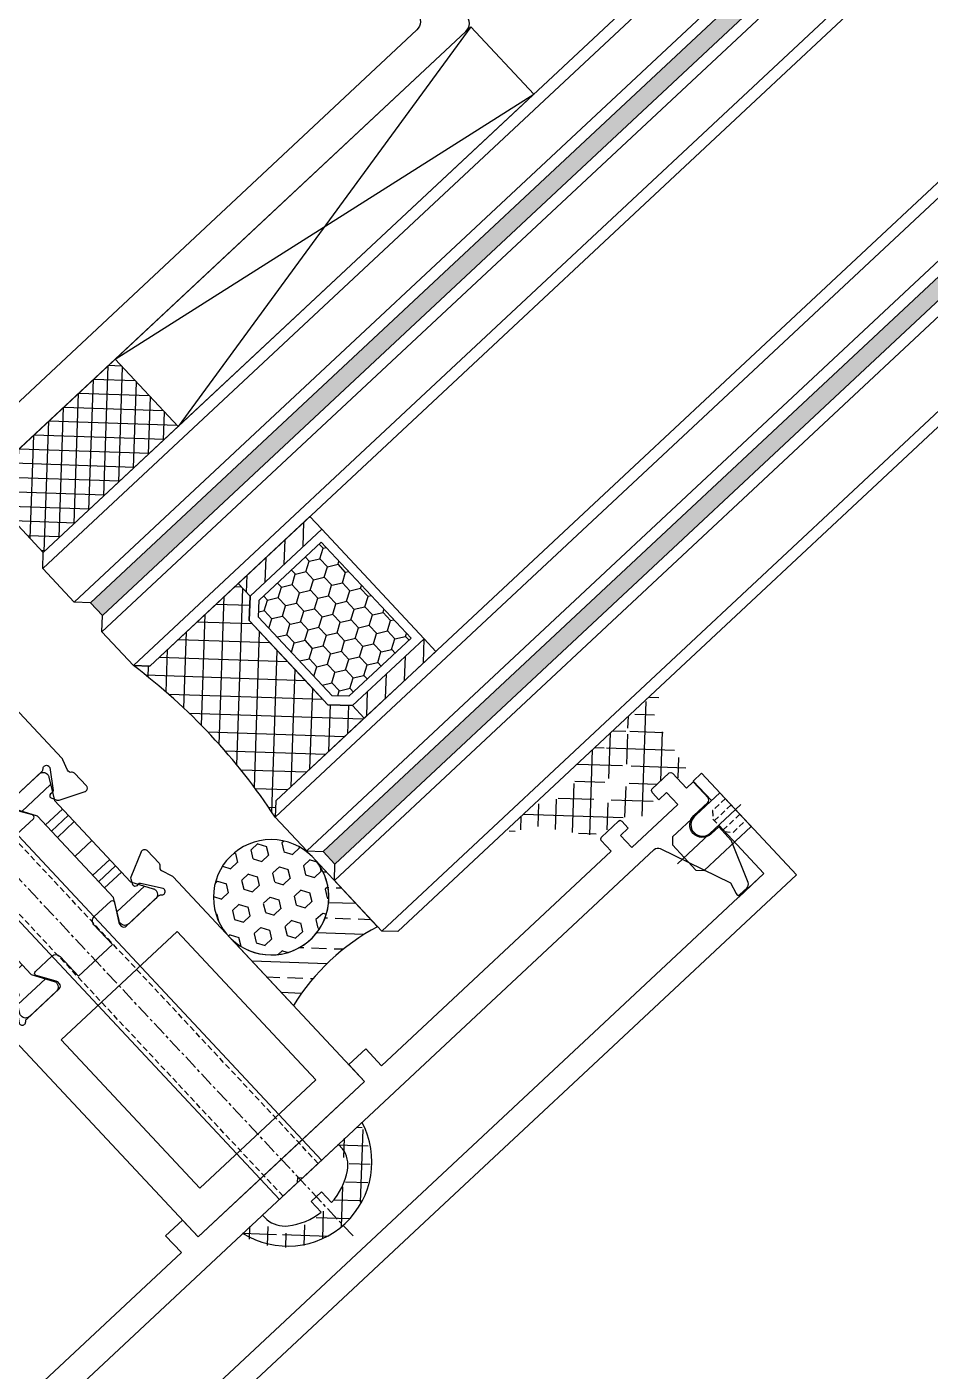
# Model space of a CAD drawing. Header units: millimetres. Extents: x -2069 to 10556, y -1036 to 8460.
# Drawn here: x 8393 to 8471.3, y 3040.3 to 3156.9 of the extents above; entities that cross this region are included whole.
import ezdxf

# ---------------------------------------------------------------- set-up
doc = ezdxf.new("R2010")
doc.units = ezdxf.units.MM
for name, pattern in [('ACAD_ISO04W100', [30, 24, -3, 0, -3]), ('CENTER', [2, 1.25, -0.25, 0.25, -0.25]), ('CONTINOUS', [0]), ('DASHED', [0.75, 0.5, -0.25])]:
    doc.linetypes.add(name, pattern=pattern)
for name, color, linetype in [('01', 1, 'Continuous'), ('F-Alum', 4, 'Continuous'), ('F-Bolt', 32, 'Continuous'), ('F-center', 6, 'ACAD_ISO04W100'), ('F-dashed line', 8, 'DASHED'), ('F-Glass', 5, 'Continuous'), ('F-Glazing', 8, 'Continuous'), ('F-Misc', 1, 'Continuous'), ('F-seslants', 8, 'Continuous'), ('F_MISC', 8, 'Continuous'), ('HAT', 155, 'Continuous'), ('Hatch', 8, 'Continuous'), ('PJ', 4, 'Continuous'), ('TC', 4, 'Continuous')]:
    doc.layers.add(name, color=color, linetype=linetype)
doc.layers.add('A-ANNO-SYMB', color=7, linetype='Continuous', lineweight=25)

# ---------------------------------------------------------------- blocks, each defined once
blk = doc.blocks.new('*U51')
at = {"layer": 'F-Misc'}
blk.add_lwpolyline([(0, -8.000024006068998), (0, 0), (-42.21253623487421, 0), (-42.21253623487421, -8.000024006068998)], close=True, dxfattribs=at)
for points in [[(0, -8.000024006068998), (-42.21253623487421, 0)], [(-42.21253623487421, -8.000024006068998), (0, 0)]]:
    blk.add_lwpolyline(points, dxfattribs=at)
blk = doc.blocks.new('*U163')
at = {"linetype": 'Continuous'}
for points in [[(-43.56000000512402, 1.00000000614197), (-43.55999974874501, 716.4544399171562), (-45.07999974874502, 716.4544399166083), (-45.08000000512402, 1.000000005594327)], [(-14.04000000000174, 1.000000001268106), (-14.03999974362274, 716.4544399122824), (-15.55999974362274, 716.4544399122822), (-15.56000000000174, 1.000000001268219)]]:
    blk.add_hatch(color=4, dxfattribs=at).paths.add_polyline_path(points)
at = {"layer": 'TC'}
h = blk.add_hatch(dxfattribs=at)
h.set_pattern_fill('ANSI31', color=256, scale=0.5, style=0)
h.set_pattern_definition([(45, (41567.46289831595, 2291.421798873034), (-1.122532015133644, 1.122532015133644), [])])
h.paths.add_polyline_path([(-36.06000000512402, 19.99999538964943), (-36.06000001701294, 11.49999538964943), (-37.56000002024346, 11.49999538964943), (-37.56000000835455, 19.99999538964943)])
h = blk.add_hatch(dxfattribs=at)
h.set_pattern_fill('ANSI31', color=256, scale=0.5, style=0)
h.set_pattern_definition([(45, (41571.46289831595, 2291.421798879027), (-1.122532015133644, 1.122532015133644), [])])
h.paths.add_polyline_path([(-23.06000000865286, 19.99999538405465), (-23.05999999676395, 11.49999538405465), (-21.55999999353342, 11.49999538405465), (-21.56000000542234, 19.99999538405465)])
h = blk.add_hatch(dxfattribs=at)
h.set_pattern_fill('ANSI31', color=256, scale=0.5, style=0)
h.set_pattern_definition([(45, (41571.46289831595, 2291.421798876314), (-1.122532015133644, 1.122532015133644), [])])
h.paths.add_polyline_path([(-23.05999999999447, 19.99999538405465), (-23.05999998811283, 11.49999538405465), (-21.55999998488231, 11.49999538405465), (-21.55999999676395, 19.99999538405465)])
h = blk.add_hatch(dxfattribs=at)
h.set_pattern_fill('HONEY', color=256, scale=0.3, style=0)
h.set_pattern_definition([(0, (41567.46289831595, 2291.421798884622), (1.42875, 0.8248889999999999), [0.9524999999999999, -1.905]), (120, (41567.46289831595, 2291.421798884622), (-1.428749829302342, 0.8248892956570172), [0.952499999999998, -1.904999999999996]), (59.99999999999999, (41567.46289831595, 2291.421798884622), (1.706976584081587e-07, 1.649778295657017), [-1.905, 0.9524999999999999])])
h.paths.add_polyline_path([(-24.89137084665388, 10.79999538405756), (-23.8599999967523, 11.83136623395914), (-23.8599999967523, 19.19999538405902), (-35.26000000836619, 19.1999953896538), (-35.26000000836619, 11.83136623955392), (-34.22862915846461, 10.79999538965235)])
h = blk.add_hatch(dxfattribs=at)
h.set_pattern_fill('ANSI37', color=256, scale=0.5, style=0)
h.set_pattern_definition([(45, (41567.46289831595, 2291.421798884622), (-1.122532015133644, 1.122532015133644), []), (135, (41567.46289831595, 2291.421798884622), (-1.122532015133644, -1.122532015133644), [])])
edge = h.paths.add_edge_path()
edge.add_line((-31.560000006521, 9.999995389649435), (-34.56000000835455, 9.999995389649435))
edge.add_line((-34.56000000835455, 9.999995389649435), (-36.06000000835455, 11.49999538964943))
edge.add_line((-36.06000000835455, 11.49999538964943), (-37.56000000512402, 11.49999538964943))
edge.add_line((-37.56000000512402, 11.49999538964943), (-37.56000000512402, 1.000000006862543))
edge.add_line((-37.56000000512402, 1.000000006862543), (-38.56000000512402, 6.862542534236127e-09))
edge.add_arc((-29.56000002297011, -51.73927224170338), 52.51620980697288, 80.13218764653152, 99.86781231785102, ccw=False)
edge.add_line((-20.56000000865286, 1.267761007284207e-09), (-21.56000000865286, 1.000000001267761))
edge.add_line((-21.56000000865286, 1.000000001267761), (-21.56000000865286, 11.49999538405465))
edge.add_line((-21.56000000865286, 11.49999538405465), (-23.06000000542234, 11.49999538405465))
edge.add_line((-23.06000000542234, 11.49999538405465), (-24.56000000542234, 9.999995384054653))
edge.add_line((-24.56000000542234, 9.999995384054653), (-31.560000006521, 9.999995389649435))
at = {"color": 4, "linetype": 'Continuous'}
for points in [[(-43.56000000512402, 1.00000000614197), (-43.55999974874501, 716.4544399171562), (-45.07999974874502, 716.4544399166083), (-45.08000000512402, 1.000000005594327)], [(-14.04000000000174, 1.000000001268106), (-14.03999974362274, 716.4544399122824), (-15.55999974362274, 716.4544399122822), (-15.56000000000174, 1.000000001268219)]]:
    blk.add_lwpolyline(points, close=True, dxfattribs=at)
at = {"layer": 'F-Glass'}
for points in [[(-53.07999974874502, 716.4544399166085), (-53.08000000512402, 1.000000005594327), (-52.08000000512402, 5.594326779601033e-09), (-46.08000000512402, 5.594326779601033e-09), (-45.08000000512402, 1.000000005594327), (-45.07999974874502, 716.4544399166087)], [(-37.55999974874501, 716.4544399178769), (-37.56000000512402, 1.000000006862546), (-38.56000000512402, 6.862546086949806e-09), (-42.56000000512402, 6.141970487760773e-09), (-43.56000000512402, 1.00000000614197), (-43.55999974874501, 716.4544399171564)], [(-21.55999974362274, 716.4544399122822), (-21.55999999999447, 1.000000001267765), (-20.55999999999447, 1.267764559997886e-09), (-16.55999999999447, 1.267764559997886e-09), (-15.55999999999447, 1.000000001267765), (-15.55999974362274, 716.4544399122822)], [(-14.03999974362274, 716.4544399122824), (-14.04000000000174, 1.000000001268106), (-13.04000000000174, 1.268105620511051e-09), (-9.040000000001742, 1.988681219700084e-09), (-8.040000000001742, 1.000000001988681), (-8.039999743622738, 716.4544399130032)]]:
    blk.add_lwpolyline(points, dxfattribs=at)
at = {"layer": 'PJ'}
for points in [[(-36.06000000512402, 19.99999538964943), (-36.06000001701294, 11.49999538964943), (-37.56000002024346, 11.49999538964943), (-37.56000000835455, 19.99999538964943)], [(-23.06000000865286, 19.99999538405465), (-23.05999999676395, 11.49999538405465), (-21.55999999353342, 11.49999538405465), (-21.56000000542234, 19.99999538405465)], [(-23.05999999999447, 19.99999538405465), (-23.05999998811283, 11.49999538405465), (-21.55999998488231, 11.49999538405465), (-21.55999999676395, 19.99999538405465)]]:
    blk.add_lwpolyline(points, close=True, dxfattribs=at)
at = {"layer": 'PJ', "ltscale": 3}
for points in [[(-24.55999999676395, 9.999995384054653), (-23.05999999676395, 11.49999538405465), (-23.05999999676395, 19.99999538405465), (-36.06000000835455, 19.99999538964943), (-36.06000000835455, 11.49999538964943), (-34.56000000835455, 9.999995389649435)], [(-24.89137084665388, 10.79999538405756), (-23.8599999967523, 11.83136623395914), (-23.8599999967523, 19.19999538405902), (-35.26000000836619, 19.1999953896538), (-35.26000000836619, 11.83136623955392), (-34.22862915846461, 10.79999538965235)]]:
    blk.add_lwpolyline(points, close=True, dxfattribs=at)
at = {"layer": 'PJ'}
blk.add_lwpolyline([(-31.560000006521, 9.999995389649435), (-34.56000000835455, 9.999995389649435), (-36.06000000835455, 11.49999538964943), (-37.56000000512402, 11.49999538964943), (-37.56000000512402, 1.000000006862543), (-38.56000000512402, 6.862542534236127e-09, -0.08632639570629587), (-20.56000000865286, 1.267761007284207e-09), (-21.56000000865286, 1.000000001267761), (-21.56000000865286, 11.49999538405465), (-23.06000000542234, 11.49999538405465), (-24.56000000542234, 9.999995384054653)], format="xyb", close=True, dxfattribs=at)
at = {"layer": 'TC', "color": 9, "linetype": 'Continuous'}
for p, q in [((-52.08000000512402, 5.594326779601033e-09), (-52.07999974874502, 716.4544399166085)), ((-46.08000000512402, 5.594326779601033e-09), (-46.07999974874502, 716.4544399166087)), ((-42.56000000512402, 6.141970487760773e-09), (-42.55999974874501, 716.4544399171564)), ((-38.56000000512402, 6.862546086949806e-09), (-38.55999974874501, 716.4544399178769)), ((-20.55999999999447, 1.267764559997886e-09), (-20.55999974362274, 716.4544399122822)), ((-16.55999999999447, 1.267764559997886e-09), (-16.55999974362274, 716.4544399122822)), ((-13.04000000000174, 1.268105620511051e-09), (-13.03999974362274, 716.4544399122824)), ((-9.040000000001742, 1.988681219700084e-09), (-9.039999743622738, 716.4544399130032))]:
    blk.add_line(p, q, dxfattribs=at)
blk = doc.blocks.new('A$C08103915')
at = {"layer": 'Hatch'}
h = blk.add_hatch(dxfattribs=at)
h.set_pattern_fill('M_GASKET-PISA', color=256, style=0, pattern_type=2)
h.set_pattern_definition([(45, (45.74999999999977, 8.999999999998408), (-1.060660171779821, 1.060660171779821), []), (135, (45.74999999999977, 8.999999999998408), (-1.060660171779821, -1.060660171779821), [])])
edge = h.paths.add_edge_path()
edge.add_arc((-1.005758292417113, 2.700000001565058), 1.500000000000064, 269.9999999999914, 310.5724313148193)
edge.add_line((-0.03014508089836454, 1.560623478412708), (1.229683999648614, 2.639376524703948))
edge.add_arc((2.205297211167363, 1.500000001551598), 1.500000000000089, 89.99999999999142, 130.5724313148186, ccw=False)
edge.add_line((2.20529721116759, 3.000000001551598), (2.741785272946117, 3.00000000156524))
edge.add_arc((2.741785272946345, 6.00000000156524), 3.000000000000028, 269.9999999999956, 323.2382780301331)
edge.add_line((5.145179432466875, 4.204534459154274), (7.713046174758574, 7.641857975019775))
edge.add_arc((7.793159313408751, 7.58200912360553), 0.09999999999985255, 115.93827802975, 143.2382780298942, ccw=False)
edge.add_line((7.749419046879666, 7.671935699677306), (9.503507258835953, 8.525123814462859))
edge.add_arc((9.394279516007828, 8.750000003056812), 0.249999999999963, 295.9069544241082, 449.9999999998437)
edge.add_line((9.39427951600851, 9.000000003056812), (6.620583798811595, 9.000000003062269))
edge.add_line((6.620583798811595, 9.000000003062269), (4.773622509620282, 8.04671219667307))
edge.add_arc((3.62699862340969, 10.26825527831079), 2.499999999999945, 214.0621029693552, 297.299999999996, ccw=False)
edge.add_arc((1.307391891253701, 8.70000000312939), 0.2999999999997213, 34.06210296926611, 89.99999999978287)
edge.add_line((1.307391891254838, 9.000000003128662), (-1.589216802361761, 9.000000003135028))
edge.add_arc((-1.589216802362216, 8.750000003135028), 0.2499999999999152, 89.99999999989583, 256.4770942316625)
edge.add_line((-1.64767532243286, 8.506930874220416), (-0.02726917610675628, 8.096945104279257))
edge.add_arc((-0.05179766443939116, 7.999999999915417), 0.0999999999999834, -90.00000000013023, 75.80132993312759, ccw=False)
edge.add_line((-0.05179766443961853, 7.899999999915053), (-0.108955418213327, 7.899999999915053))
edge.add_arc((-0.1089554182137817, 10.39999999991505), 2.499999999999434, 215.2344178976467, 270.00000000001046, ccw=False)
edge.add_arc((-2.2326314786485, 8.900000003135574), 0.1000000000007252, 35.234417898605, 90.00000000078164)
edge.add_line((-2.232631478649864, 9.000000003135938), (-4.881168839528527, 9.000000003142304))
edge.add_arc((-4.881168839528982, 8.750000003142304), 0.2500000000000154, 89.99999999989578, 256.4770942317193)
edge.add_line((-4.939627359599399, 8.506930874227692), (-3.319221213273295, 8.096945104286533))
edge.add_arc((-3.34374970160593, 7.999999999922693), 0.0999999999999834, -90.00000000013023, 75.80132993312759, ccw=False)
edge.add_line((-3.343749701606157, 7.899999999922329), (-3.400907455379411, 7.899999999922329))
edge.add_arc((-3.400907455379865, 10.39999999992233), 2.499999999999949, 214.3262280799825, 270.0000000000104, ccw=False)
edge.add_arc((-5.548092091564513, 8.933849210224253), 0.1000000000000372, 34.32622808016425, 110.1544525972612)
edge.add_arc((-6.443927377176806, 11.37464398673728), 2.499999999999543, 265.3665045616222, 290.154452597025, ccw=False)
edge.add_line((-6.645881460149894, 8.88281442828611), (-8.091786761774756, 9.000000003144123))
edge.add_arc((-8.111982170071997, 8.750817047299279), 0.2499999999999778, 85.36650456163848, 250.7880419743665)
edge.add_line((-8.194248104436383, 8.514740119067937), (-7.412072788158412, 8.239907198840228))
edge.add_arc((-8.075076055456293, 6.352997909141777), 1.999999999999966, 8.473551534714375, 70.64005609634751, ccw=False)
edge.add_line((-6.096908078050546, 6.64770361517094), (-5.244518011203127, 2.024790390883936))
edge.add_arc((-4.749999999999773, 2.098627621301603), 0.5000000000001517, 188.4921821239047, 359.9999999997688)
edge.add_line((-4.249999999999773, 2.098627621299784), (-4.249999999999773, 2.700000001565058))
edge.add_arc((-3.949999999999818, 2.700000001565058), 0.3000000000000682, 90, 180.0000000000217, ccw=False)
edge.add_line((-3.949999999999818, 3.00000000156524), (-1.55130166063168, 3.00000000156524))
edge.add_arc((-1.55130166063168, 2.700000001565058), 0.3000000000000966, 2.7114310796605423e-11, 90, ccw=False)
edge.add_line((-1.251301660631498, 2.700000001565058), (-1.251301660631498, 1.400000001564877))
edge.add_arc((-1.051301660631452, 1.400000001564877), 0.1999999999999602, 180.0000000000408, 270)
edge.add_line((-1.051301660631452, 1.200000001565058), (-1.00575829241734, 1.200000001565058))
edge = h.paths.add_edge_path(flags=16)
edge.add_arc((-1.310476532774146, 5.200000001565058), 0.4999999999999456, 188.3111422397304, 269.9999999999739)
edge.add_line((-1.310476532774373, 4.700000001565058), (1.520024613216037, 4.700000001565058))
edge.add_arc((1.520024613216037, 5.200000001565058), 0.4999999999999762, 270, 323.238278030144)
edge.add_line((1.920590306469421, 4.900755744496564), (2.29411737345049, 5.400755744496564))
edge.add_arc((1.893551680196879, 5.700000001565058), 0.5000000000000022, 323.2382780301569, 450)
edge.add_line((1.893551680196879, 6.200000001565058), (-1.456559369031083, 6.200000001565058))
edge.add_arc((-1.456559369031311, 5.700000001565058), 0.4999999999998603, 89.99999999997395, 188.3111422397347)
edge.add_line((-1.95130821782368, 5.627725686498707), (-1.80522538156697, 5.127725686498707))
blk = doc.blocks.new('*U79')
at = {"layer": 'HAT'}
h = blk.add_hatch(dxfattribs=at)
h.set_pattern_fill('ANSI33', color=256, scale=0.8333333333333334)
h.set_pattern_definition([(45, (-71600.10462562989, -19870.70319001427), (-1.870886691889407, 1.870886691889407), []), (45, (-71598.2337381299, -19870.70319001427), (-1.870886691889407, 1.870886691889407), [1.322916666666667, -0.6614583333333334])])
edge = h.paths.add_edge_path()
edge.add_arc((5, 18.47060166783501), 19.13538936034043, 254.8530260690202, 285.14697393097975, ccw=False)
edge.add_line((0, -5.9211894646675e-16), (0, -7.911287266330572))
edge.add_arc((5, -8.171557151248035), 5.006769458742329, 2.979783772836811, 177.0202162271633, ccw=False)
edge.add_line((10, -7.911287266330572), (10, -8.881784197001252e-16))
h = blk.add_hatch(dxfattribs=at)
h.set_pattern_fill('HEX', color=256, scale=0.8333333333333334)
h.set_pattern_definition([(0, (-71600.10462562989, -19870.70319001427), (0, 1.374815), [0.7937500000000001, -1.5875]), (120, (-71600.10462562989, -19870.70319001427), (-1.190624715503903, -0.6874074999999996), [0.7937499999999987, -1.587499999999997]), (59.99999999999999, (-71599.31087562989, -19870.70319001427), (-1.190624715503903, 0.6874075000000001), [0.7937500000000001, -1.5875])])
edge = h.paths.add_edge_path()
edge.add_arc((5, -8.17155715124803), 5.006769458742329, 0, 360)
at = {"layer": '01'}
blk.add_lwpolyline([(10, -5.9211894646675e-16, -0.1329575385010826), (0, -5.9211894646675e-16), (0, -7.911287266330572, -0.9492999147649731), (10, -7.911287266330572)], format="xyb", close=True, dxfattribs=at)
blk.add_circle((5, -8.17155715124803), 5.006769458742329, dxfattribs=at)
blk = doc.blocks.new('ld')
blk.add_lwpolyline([(2, 3.637978807091713e-12), (2, 5.599999999954889), (1.5, 6.099999999954889), (-1.5, 6.099999999954889), (-2, 5.599999999954889), (-2, -3.637978807091713e-12)])
at = {"layer": 'A-ANNO-SYMB', "color": 0}
blk.add_line((-2, -3.637978807091713e-12), (2, 3.637978807091713e-12), dxfattribs=at)
at = {"layer": 'F-center'}
blk.add_lwpolyline([(0, -0.6418073780077975), (0, 6.887223995901877)], dxfattribs=at)
at = {"layer": 'F-dashed line'}
for points in [[(1.299999999988358, 3.637978807091713e-12), (1.299999999988358, 1.519894829230907), (0.7404679261962883, 1.999999999952706), (-0.7404679261962883, 1.999999999952706), (-1.299999999988358, 1.519894829230907), (-1.299999999988358, -3.637978807091713e-12)], [(-0.5557468123733997, 0), (-0.5557468123733997, 1.999999999952706)], [(0.5557468123733997, 0), (0.5557468123733997, 1.999999999952706)]]:
    blk.add_lwpolyline(points, dxfattribs=at)
blk = doc.blocks.new('qertqtwet')
at = {"layer": 'F-Glazing'}
h = blk.add_hatch(dxfattribs=at)
h.set_pattern_fill('ANSI37', color=256, angle=270.0000000000034, style=0)
h.set_pattern_definition([(315.0000000000033, (-29614.42304775224, -25731.69154979243), (1.122532015133579, 1.122532015133709), []), (45.00000000000334, (-29614.42304775224, -25731.69154979243), (-1.122532015133709, 1.122532015133579), [])])
h.paths.add_polyline_path([(-29820.57937317537, -22812.52878940574), (-29818.8122062625, -22812.52878940575), (-29818.8122062625, -22810.33161240899, 0.323428697050681), (-29824.22649746502, -22816.97082330404), (-29822.2096299913, -22816.97082330405, -0.1185157189850159), (-29821.23881053725, -22812.93261066923, -0.2818610536571748)])
h.paths.add_polyline_path([(-29822.2096299913, -22816.97082330405), (-29824.22649746502, -22816.97082330404, 0.3560576311528728), (-29818.8122062625, -22824.46540130571), (-29818.8122062625, -22821.41285720236), (-29820.57937317537, -22821.41285720236, -0.2818610536571745), (-29821.23881053725, -22821.00903593886, -0.1185157189850159)])
at = {"color": 8, "linetype": 'DASHED'}
for p, q in [((-29818.81220626278, -22814.88745477372, -46928.13187290396), (-29758.81220626278, -22814.88745477372, -46928.13187290396)), ((-29818.81220626278, -22814.88745477372, -46928.13187290396), (-29758.81220626278, -22814.88745477372, -46928.13187290396)), ((-29818.81220626278, -22819.05412144038, -46928.13187290396), (-29758.81220626278, -22819.05412144038, -46928.13187290396)), ((-29818.81220626278, -22819.05412144038, -46928.13187290396), (-29758.81220626278, -22819.05412144038, -46928.13187290396))]:
    blk.add_line(p, q, dxfattribs=at)
at = {"color": 8, "linetype": 'CENTER'}
blk.add_line((-29825.47887292947, -22816.97078810705, -46928.13187290396), (-29754.64553959612, -22816.97078810705, -46928.13187290396), dxfattribs=at)
blk.add_line((-29825.47887292947, -22816.97078810705, -46928.13187290396), (-29754.64553959612, -22816.97078810705, -46928.13187290396), dxfattribs=at)
blk.add_arc((-29816.92428280844, -22817.39850685732, -23464.06593645198), 7.314728437362906, 104.9572881810436, 255.0427118187282)
at = {"layer": 'F-Bolt', "elevation": -46928.13187290396}
blk.add_lwpolyline([(-29820.98789410364, -22820.49255707884, 0.2099352819367999), (-29819.32357117219, -22821.47078796239), (-29818.81220753584, -22821.47078810705), (-29818.81220498975, -22812.47078810705), (-29819.3235686261, -22812.47078796277, 0.2099352819368), (-29820.98789211101, -22813.44901790502, 0.1433843212667726), (-29822.08493336194, -22816.35715081947), (-29820.79994085657, -22816.35715118109), (-29820.79994120376, -22817.58442390836), (-29822.08493370902, -22817.58442354483, 0.1433843212667727)], format="xyb", close=True, dxfattribs=at)
blk.add_lwpolyline([(-29820.98789410364, -22820.49255707884, 0.2099352819367999), (-29819.32357117219, -22821.47078796239), (-29818.81220753584, -22821.47078810705), (-29818.81220498975, -22812.47078810705), (-29819.3235686261, -22812.47078796277, 0.2099352819368), (-29820.98789211101, -22813.44901790502, 0.1433843212667726), (-29822.08493336194, -22816.35715081947), (-29820.79994085657, -22816.35715118109), (-29820.79994120376, -22817.58442390836), (-29822.08493370902, -22817.58442354483, 0.1433843212667727)], format="xyb", close=True, dxfattribs=at)
blk.add_lwpolyline([(-29818.81220626278, -22819.47078810705), (-29759.22887292947, -22819.47078810705), (-29758.81220626278, -22819.05412144038), (-29758.81220626278, -22814.88745477372), (-29759.22887292947, -22814.47078810705), (-29818.81220626278, -22814.47078810705)], dxfattribs=at)
blk.add_lwpolyline([(-29818.81220626278, -22819.47078810705), (-29759.22887292947, -22819.47078810705), (-29758.81220626278, -22819.05412144038), (-29758.81220626278, -22814.88745477372), (-29759.22887292947, -22814.47078810705), (-29818.81220626278, -22814.47078810705)], dxfattribs=at)
blk = doc.blocks.new('A$C455C3A01')
at = {"layer": 'Hatch'}
h = blk.add_hatch(dxfattribs=at)
h.set_pattern_fill('M_SYNTHETIC-PISA', color=256, pattern_type=2)
h.set_pattern_definition([(90, (-9.900000006500932, 423.8302261678061), (-6, 3.673940397442059e-16), []), (90, (-9.150000006500932, 423.8302261678061), (-6, 3.673940397442059e-16), []), (90, (-8.400000006500932, 423.8302261678061), (-6, 3.673940397442059e-16), []), (90, (-6.150000006500932, 423.8302261678061), (-6, 3.673940397442059e-16), [])])
edge = h.paths.add_edge_path()
edge.add_arc((-6.87320508075617, -1.599999999999832), 0.5000000000000772, 270.0000000000381, 300.0000000000389, ccw=False)
edge.add_line((-6.873205080755838, -2.099999999999909), (-6.900000000000205, -2.099999999999909))
edge.add_arc((-6.900000000000205, -1.599999999999909), 0.5, 180, 270, ccw=False)
edge.add_line((-7.400000000000205, -1.599999999999909), (-7.400000000000205, 1.600000000000364))
edge.add_arc((-6.900000000000205, 1.600000000000364), 0.5, 90, 180, ccw=False)
edge.add_line((-6.900000000000205, 2.100000000000364), (-6.873205080757202, 2.099999999999909))
edge.add_arc((-6.873205080757574, 1.599999999999688), 0.5000000000002212, 59.999999999965496, 89.99999999995748, ccw=False)
edge.add_line((-6.623205080757202, 2.033012701891948), (-4.833974596215853, 1))
edge.add_line((-4.833974596215853, 1), (4.833974596215398, 1))
edge.add_line((4.833974596215398, 1), (6.623205080756748, 2.033012701891948))
edge.add_arc((6.87320508075709, 1.599999999999793), 0.5000000000001159, 90.00000000003928, 120.00000000003769, ccw=False)
edge.add_line((6.873205080756748, 2.099999999999909), (6.89999999999975, 2.100000000000364))
edge.add_arc((6.89999999999975, 1.600000000000364), 0.5, 0, 90, ccw=False)
edge.add_line((7.39999999999975, 1.600000000000364), (7.39999999999975, -1.599999999999909))
edge.add_arc((6.89999999999975, -1.599999999999909), 0.5, -90, 0, ccw=False)
edge.add_line((6.89999999999975, -2.099999999999909), (6.873205080755383, -2.099999999999909))
edge.add_arc((6.873205080755718, -1.599999999999822), 0.5000000000000873, 239.99999999996152, 269.99999999996163, ccw=False)
edge.add_line((6.623205080755383, -2.033012701891948), (4.833974596216308, -1))
edge.add_line((4.833974596216308, -1), (-4.833974596216308, -1))
edge.add_line((-4.833974596216308, -1), (-6.623205080755838, -2.033012701891948))
at = {"color": 0, "linetype": 'ByBlock'}
blk.add_lwpolyline([(-6.623205080755838, -2.033012701891948, -0.1316524975873993), (-6.873205080755838, -2.099999999999909), (-6.900000000000205, -2.099999999999909, -0.414213562373095), (-7.400000000000205, -1.599999999999909), (-7.400000000000205, 1.600000000000364, -0.414213562373095), (-6.900000000000205, 2.100000000000364), (-6.873205080757202, 2.099999999999909, -0.1316524975873601), (-6.623205080757202, 2.033012701891948), (-4.833974596215853, 1), (4.833974596215398, 1), (6.623205080756748, 2.033012701891948, -0.1316524975873888), (6.873205080756748, 2.099999999999909), (6.89999999999975, 2.100000000000364, -0.4142135623730949), (7.39999999999975, 1.600000000000364), (7.39999999999975, -1.599999999999909, -0.4142135623730951), (6.89999999999975, -2.099999999999909), (6.873205080755383, -2.099999999999909, -0.1316524975873966), (6.623205080755383, -2.033012701891948), (4.833974596216308, -1), (-4.833974596216308, -1)], format="xyb", close=True, dxfattribs=at)
blk = doc.blocks.new('A$C5137bee4')
at = {"layer": 'F-seslants', "extrusion": (-6.648281176918325e-06, 2.170817599579636e-06, 0.9999999999755441)}
h = blk.add_hatch(dxfattribs=at)
h.set_pattern_fill('ANSI37', color=256, scale=9.999999999999996, angle=41.07656830007578)
h.set_pattern_definition([(86.07656830007575, (-8215.88795997624, 60340.32728360936), (-1.247070474814006, 0.08552912280138819), []), (176.0765683000757, (-8215.88795997624, 60340.32728360936), (-0.08552912280138901, -1.247070474814005), [])])
h.paths.add_polyline_path([(593.6284055041197, -471.9610078596309), (581.5670907894482, -482.4740800725854), (586.823626833745, -488.504737358584), (598.8849415484092, -477.9916651456733)])
at = {"layer": 'F-Alum', "extrusion": (-6.648281176918323e-06, 2.170817599579635e-06, 0.999999999975544)}
for points, elevation in [([(587.8094423937216, -506.4098282157379), (587.8094423937216, -506.4098282157379), (573.258558622909, -489.716091567948), (624.9983405497431, -444.6178551789654, 0.4142135629107179), (625.0951057088448, -443.2069559949286), (489.7655828023187, -287.9476810411833), (421.1871875482174, -347.7230555004415)], 0.001918172150049758), ([(580.1338289403111, -479.7436944103948), (482.9141880697287, -368.2066931889379), (520.9075459070223, -335.0903272716301), (537.3716613598857, -353.979094724366), (545.3392193357734, -356.2712982438652), (620.8624072681154, -442.9166594866819, -0.4142135629305874), (620.7656421089773, -444.3275586707176), (580.1338287004746, -479.7436941352326)], 0.001918172150049761), ([(580.1032423016389, -512.579904614573), (581.6107119117461, -511.2659403209842), (582.9742612273222, -512.8302972554558, 0.4142135623730951), (583.6797108188102, -512.8786798335682), (585.1596798875948, -511.5886859928727, 0.4142139999991469), (585.1790329188303, -511.3065061562381, 0.1378520000003556), (585.0885006802176, -511.2472054866228), (583.3920283853482, -510.7114007913618, -0.1378520000001151), (583.2562297781259, -510.6224498053768), (583.111066722552, -510.4559088302613, -0.4142139999998129), (583.1400962694777, -510.0326390753147), (586.0444506006553, -507.5011002225713, 0.2134220000000366), (586.1473058984849, -507.278792353382, -0.2134220000006896), (586.2501611963309, -507.0564844841915, -0.5206607007358245), (586.7272430202498, -507.1748316249197), (586.9532047201029, -509.1921668332311, -0.2679490000006816), (586.8731062960824, -509.3754269413436), (586.7322145897291, -509.4792672634609, 0.2679490000005901), (586.6521162587699, -509.6625273351055, 0.0655429999996988), (586.6646507080417, -509.7132108772174, 0.1989120000004778), (586.770774923432, -509.8235246450166), (587.2421422502734, -510.0295474738779, 0.1763269999993696), (587.4469473825408, -510.0424648281593), (589.7250122154386, -509.3723800731925, 0.02182000000013751), (589.7497741182312, -509.3639065058777, 0.4142139999995563), (589.9196884821065, -508.9751532306924, 0.0874890000002171), (589.8654189620693, -508.8862142733073), (588.8727159914815, -507.7598595345105, 0.2637250000000688), (588.5930491768202, -507.6632289173056, -0.3595079999993098), (588.2591127125485, -507.4776592861363), (587.898082675398, -506.5559959620035, 0.086106092567218), (587.8094423944383, -506.4098282148951), (587.8094423944383, -506.4098282148951)], 0.001918717803122245), ([(580.103242300854, -512.5799046153006), (581.6107119109312, -511.2659403216977), (582.9742612265301, -512.8302972561249, 0.4142135623730951), (583.6797108179944, -512.8786798342815), (585.1596798867581, -511.5886859935857, 0.4142139999991469), (585.1790329180154, -511.3065061569948, 0.1378520000003556), (585.0885006793809, -511.2472054873795), (583.3920283845197, -510.7114007920892, -0.1378520000001151), (583.2562297772828, -510.6224498061039), (583.1110667216852, -510.4559088309595, -0.4142139999998129), (583.1400962686419, -510.0326390760423), (586.0444505998258, -507.5011002232846, 0.2134220000000366), (586.1473058976482, -507.2787923541092, -0.2134220000006896), (586.2501611955305, -507.0564844849191, -0.5206607007358245), (586.7272430194631, -507.1748316256177), (586.9532047192807, -509.1921668339441, -0.2679490000006816), (586.8731062952756, -509.3754269420423), (586.7322145889005, -509.4792672642029, 0.2679490000005901), (586.6521162579841, -509.662527335804, 0.0655429999996988), (586.664650707204, -509.7132108779159, 0.1989120000004778), (586.7707749226234, -509.8235246457439), (587.2421422494231, -510.0295474745621, 0.1763269999993696), (587.4469473816904, -510.0424648288437), (589.7250122146382, -509.3723800738766, 0.02182000000013751), (589.7497741174172, -509.3639065066196, 0.4142139999995563), (589.9196884812843, -508.9751532314202, 0.0874890000002171), (589.8654189612535, -508.8862142740201), (588.8727159906657, -507.7598595352235, 0.2637250000000688), (588.5930491760116, -507.6632289180473, -0.3595079999993098), (588.25911271177, -507.4776592868782), (587.8980826746049, -506.5559959626877, 0.086106092567218), (587.8094423936016, -506.4098282155936), (587.8094423936016, -506.4098282155936)], 0.001918717803122404), ([(633.5622835472421, -531.391697758171), (633.5622835471767, -531.3916977581273), (615.47031146976, -547.1613060711501), (615.47031146976, -547.161306071063), (538.2480862812847, -614.4709525680611), (538.2480862843115, -614.4709525684535), (540.5095941838343, -612.4997416034945), (540.5095941809958, -612.4997416010207), (538.2480862814239, -614.4709525659506), (534.472329603527, -610.1391465355257), (535.2261617734299, -609.4820795224639, 1), (533.9120277472947, -607.9744151827123), (532.4043634075033, -609.2885492087632), (530.8881603049063, -607.549057418575), (530.1343281350688, -608.20612443155), (538.0545559676004, -617.2927509339802), (618.292109835674, -547.3548363848062), (618.292109835593, -547.3548363848207), (633.3687532334698, -534.2134961239444), (633.3687532335134, -534.2134961239733), (651.1293814337523, -518.7326989554882), (643.2091536008631, -509.6460724527657), (642.4553214310486, -510.3031394659008), (643.9715245336255, -512.0426312561475), (642.463860193825, -513.3567652821977, 1), (643.7779942199459, -514.8644296219641), (644.5318263898359, -514.2073626089611), (648.307583066947, -518.5391686384404), (646.0460865582041, -520.5103696786883), (646.0460865606561, -520.5103696807549), (648.3075830693772, -518.5391686405068), (648.3075830678929, -518.5391686417873), (633.5622835472421, -531.391697758171)], 0.001918172150049707)]:
    blk.add_lwpolyline(points, format="xyb", dxfattribs=dict(at, elevation=elevation))
for points, elevation in [([(613.0720660450462, -535.3598113339079), (611.7579328684661, -533.8521462536095), (613.2655979487472, -532.5380130770847), (614.579731125297, -534.0456781573249), (635.1374585626545, -516.1268509606554), (634.3067744007983, -515.173833336471), (634.2698459636608, -515.0311599817151), (634.325907226879, -514.894864235561), (635.866100516594, -513.5523768152384), (635.9654678256292, -513.4657647236204), (636.1450696175242, -513.5715096413528), (636.6863951902486, -514.1925553226525), (635.9908240271694, -514.7988399641393), (636.929773303527, -515.8760667244883), (641.0535166275693, -512.2816649217576), (640.1145673512682, -511.2044381613224), (639.4189961881525, -511.8107228027511), (638.8776706154363, -511.1896771214225), (638.7974361325183, -510.9973201121014), (638.8534973957064, -510.8610243659182), (640.3936906854503, -509.5185369456397), (640.5363640402427, -509.4816085084836), (640.6726597863716, -509.5376697717091), (641.8497923147087, -510.8881566319017), (642.4459961687955, -510.3684840821345), (643.7451775432842, -511.8589937173534), (643.7285694568548, -511.8734699180205)], 0.001918172150049763), ([(532.2699556895092, -609.0247741516904), (532.2533475963631, -609.0392503582661), (530.6510239011352, -607.200955141503), (596.6778366000048, -549.6496295756242), (595.3636997071286, -548.1419602317457), (596.8713647873577, -546.8278270552496), (598.1854979639512, -548.3354921354753), (613.0720660450462, -535.3598113339079)], 0.00191817215004966)]:
    blk.add_lwpolyline(points, dxfattribs=dict(at, elevation=elevation))
at = {"layer": 'F-Alum', "linetype": 'CONTINOUS', "ltscale": 15555, "extrusion": (-6.648281176918323e-06, 2.170817599579635e-06, 0.999999999975544), "elevation": 0.001918172150049651}
blk.add_lwpolyline([(530.6510239011352, -607.200955141503), (532.1792021843249, -608.9541856757676, 0.414213562373095), (532.6024719392508, -608.9832152228155), (533.846321046065, -607.8990319656378, -1), (535.2918684746995, -609.5574627394508), (534.6134195218203, -610.1488230511881), (535.6358616615369, -611.3218385297973, 0.1428492727586986), (535.77728481615, -611.412505536138), (539.140416761126, -613.1938591180873, 0.2840790438404123), (539.6591496120544, -613.1083639040943), (540.2648116856737, -612.5804472331267, 0.5575365158333588), (540.2094780208449, -612.2447162795328), (539.3506820689694, -611.6610771325969), (536.9899734225684, -605.3045054212296, -0.2963790067032196), (537.1393070605932, -604.7804737621929), (606.9649641164774, -543.9179399364688), (606.993993663475, -543.4946701815521), (607.417263418409, -543.5236997286436), (638.8592180791333, -516.1177703144011, -0.2963790067036685), (639.3987308765402, -516.0413788450636), (645.3734850296071, -519.2478195578037), (645.8344114002432, -520.1782560261548, 0.5575365158333588), (646.1594442611811, -520.2789075386014), (646.7651063348858, -519.7509908676043, 0.2840790438404123), (646.9206214740788, -519.2487874787647), (645.6151021392883, -515.6739453382705, 0.1428492727586986), (645.544592013812, -515.5214680057926), (644.5221498741383, -514.3484525272427), (643.8437009211791, -514.9398128389658, -1), (642.3981534925235, -513.2813820652264), (643.642002599335, -512.1971988080784, 0.414213562373095), (643.6710321463727, -511.773929053175), (643.6710321463727, -511.773929053175)], format="xyb", dxfattribs=at)
at = {"layer": 'F-Alum', "extrusion": (-6.648281176918323e-06, 2.170817599579635e-06, 0.999999999975544), "elevation": 0.001918172150049726}
blk.add_lwpolyline([(605.6244199126986, -541.8514538944709), (598.1854987296148, -548.3354914681104), (582.1638394759314, -529.9543612270644), (581.7711692004339, -528.951924437422, 0.3595079999969891), (581.4372327361841, -528.7663548062084, -0.2637250000009912), (581.1575659215736, -528.6697241891346), (580.1648629509785, -527.5433694502793, -0.08748900000020804), (580.1105934309613, -527.4544304929525, -0.4142140000096972), (580.2805077947929, -527.0656772177236, -0.02181999999955182), (580.3052696975947, -527.057203650423), (582.5833345304052, -526.3871188954417, -0.1763270000030645), (582.7881396628171, -526.4000362497811), (583.2595069896195, -526.606059078599, -0.1989119999914122), (583.3656312049634, -526.7163728463845, -0.06554299999945595), (583.3781656542543, -526.7670563884234, -0.2679490000022325), (583.2980673232805, -526.9503164600394), (583.1571756169718, -527.0541567822586, 0.267948999996922), (583.0770771929231, -527.237416890341), (583.3030388927261, -529.2547520986819, 0.5206607007311933), (583.780120716636, -529.3730992393513, 0.2134219999978007), (583.8829760145757, -529.150791370132, -0.2134220000036281), (583.985831312458, -528.9284835009865), (586.8901856435901, -526.396944648272, 0.414214000006558), (586.9192151904203, -525.9736748932968), (586.7740521348628, -525.8071339181955, 0.1378520000000337), (586.6382535277642, -525.7181829322546), (584.9417812327629, -525.182378236876, -0.137851999999961), (584.8512489941365, -525.1230775672911, -0.41421400000608), (584.8706020254511, -524.8408977307575), (586.3505710942676, -523.5509038900185, -0.414213562373095), (587.0560206857247, -523.5992864681746), (588.5994244557004, -525.3699847212872), (591.6303515890173, -522.728120498428), (590.0869478190425, -520.9574222453294, -0.4142135623746534), (590.1353303972454, -520.2519726538937), (591.6152994659456, -518.9619788131555, -0.4142139999915234), (591.8974793025369, -518.981331844424, -0.1378519999968015), (591.9438647170149, -519.0791124608104), (592.2430400345551, -520.8328510527718, 0.1378519999996694), (592.3126181039573, -520.9795222218883), (592.4577811595251, -521.1460631970336, 0.4142139999933001), (592.8810509144589, -521.1750927439646), (595.7854052456266, -518.64355389125, -0.2134220000014415), (596.0196739461182, -518.5720124559031, 0.2134220000027375), (596.2539426466736, -518.5004710206572, 0.5206607007260496), (596.2018376647209, -518.0116989027015), (594.2342413854594, -517.5124345295758, 0.2679490000005528), (594.041761724686, -517.5667632048265), (593.919658346735, -517.6921587809916, -0.2679490000020771), (593.7271787348177, -517.7464873689889, -0.06554300000006809), (593.6786810446291, -517.7271506707616, -0.1989119999981508), (593.5838889011127, -517.6069594647696), (593.44414900523, -517.1118783358527, -0.176326999998284), (593.4593138034685, -516.9072273422468), (594.4341390290183, -514.7419770700867, -0.02182000000030324), (594.4459138946457, -514.7186038864231, -0.414214000003529), (594.8542247883288, -514.603355398001, -0.08748899999878039), (594.9349217722047, -514.6692592349935), (595.9152002468253, -515.8064436077934, -0.2637250000033299), (595.9727443056115, -516.0966843434979, 0.3595080000004977), (596.1109853867464, -516.4528290523848), (596.9747287769683, -516.9363094828705, -0.08610609256696022), (597.1074261907147, -517.0440754613503), (613.0720638185095, -535.3598132745659)], format="xyb", close=True, dxfattribs=at)
at = {"layer": 'F-Alum', "extrusion": (-6.648281176918323e-06, 2.170817599579635e-06, 0.999999999975544), "elevation": 0.00191817215004966}
blk.add_lwpolyline([(598.4757942001607, -544.1027939193484), (608.8393810459506, -535.0695218926096), (597.2678849431193, -521.7939109625821), (586.9042980973529, -530.8271829892484)], close=True, dxfattribs=at)
at = {"layer": 'F-seslants', "extrusion": (-6.648281176918323e-06, 2.170817599579635e-06, 0.999999999975544), "elevation": 0.001918496368798053}
blk.add_lwpolyline([(593.6284055041159, -471.9610078596108), (581.5670907894724, -482.474080072561), (586.8236268337406, -488.5047373585888), (598.8849415484258, -477.9916651456673)], close=True, dxfattribs=at)
at = {"layer": 'F_MISC', "extrusion": (6.648281176918323e-06, -2.170817599579635e-06, -0.999999999975544), "zscale": -1, "rotation": 48.92343169082014}
blk.add_blockref('*U163', (-580.7869758658528, -483.1009937376992, -0.001918172174490963), dxfattribs=at)
at = {"layer": 'F_MISC', "extrusion": (-6.648281176918324e-06, 2.170817599579634e-06, 0.999999999975544), "rotation": 221.0765683000753}
blk.add_blockref('*U51', (598.8849573841255, -477.9916833135009, 0.001918496393239448), dxfattribs=at)
at = {"layer": 'F_MISC', "extrusion": (-6.648281176918315e-06, 2.170817599579635e-06, 0.999999999975544), "rotation": 131.0765683000712}
blk.add_blockref('qertqtwet', (-36185.8977203852, 6942.411296411642, 46928.13379107616), dxfattribs=at)
at = {"layer": 'F_MISC', "extrusion": (7.311463748916971e-06, -3.085615443441492e-06, -0.9999999999685109), "zscale": -1, "rotation": 318.9234318598357}
blk.add_blockref('A$C08103915', (-639.3800283767072, -514.3817468319979, -0.001034136359152383), dxfattribs=at)
at = {"layer": 'F_MISC', "extrusion": (-5.723695043973704e-06, 2.976719860157627e-06, 0.9999999999791892), "rotation": 131.0765683330002}
for p in [(589.4549442618531, -514.3449009035642, 0.002048662317144278), (580.5757125730512, -522.0843560250519, 0.002034215458275586)]:
    blk.add_blockref('A$C455C3A01', p, dxfattribs=at)
at = {"layer": 'F_MISC', "extrusion": (6.648288774815803e-06, -2.170826316442649e-06, -0.9999999999755439), "zscale": -1, "rotation": 138.9234317204538}
blk.add_blockref('*U79', (-607.1323386958604, -528.5453417321946, -0.001917838741889583), dxfattribs=at)
at = {"layer": 'F_MISC', "extrusion": (-6.648281176918322e-06, 2.170817599579636e-06, 0.999999999975544), "rotation": 131.0765682800705}
blk.add_blockref('ld', (646.0394907295619, -512.8932285828514, 0.001918172168054038), dxfattribs=at)

msp = doc.modelspace()

# ---------------------------------------------------------------- block references
at = {"extrusion": (1.186090389385885e-07, -6.830527908030977e-06, 0.999999999976665), "rotation": 1.989630818855079}
msp.add_blockref('A$C5137bee4', (7790.942902875848, 3579.184607531015, -0.02813664097714732), dxfattribs=at)

doc.saveas('drawing.dxf')
